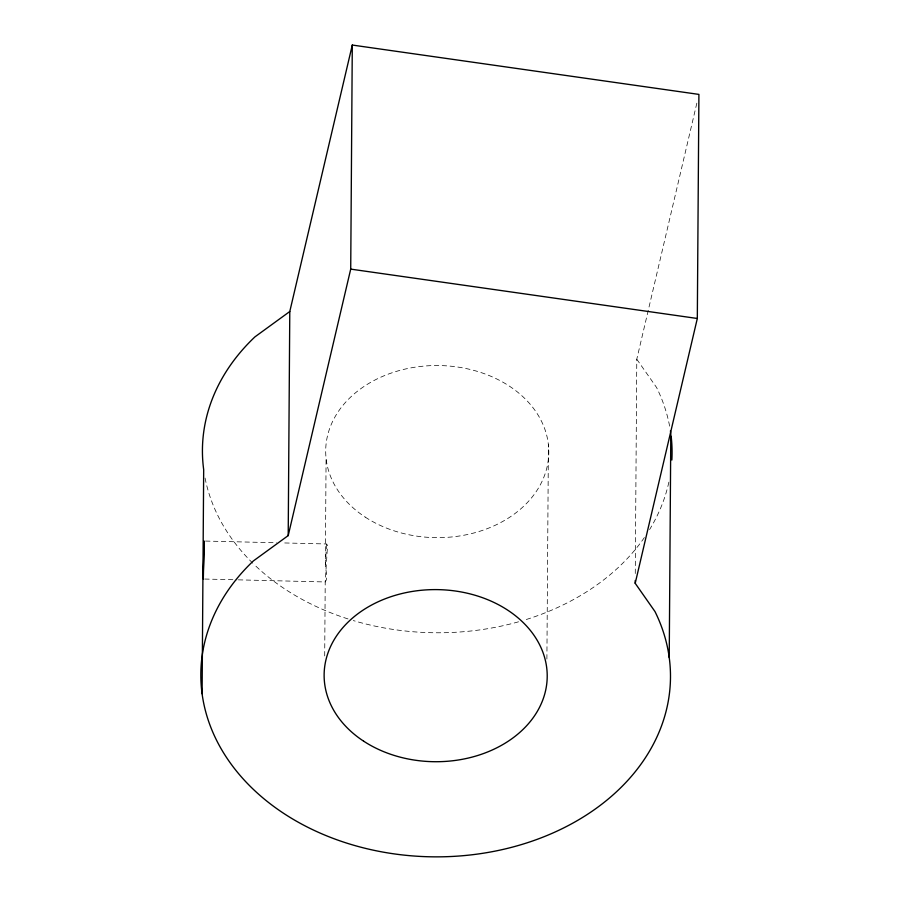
<?xml version="1.0" encoding="UTF-8"?>
<svg xmlns="http://www.w3.org/2000/svg" width="901" height="901" viewBox="0 0 901 901"><rect width="100%" height="100%" fill="white"/><g stroke="black" fill="none" stroke-linecap="round" stroke-linejoin="round"><path stroke-width="0.68" stroke-dasharray="4.5 3.38" d="M324.698 655.951L325.216 581.956L327.536 545.465L326.624 543.967L282.092 542.898M238.337 579.85L325.216 581.956C328.505 577.766 325.317 569.849 325.34 564.589L326.083 458.406M546.896 659.059L548.405 444.79M635.273 573.509L636.782 359.229L697.295 101.227M325.34 564.589L326.624 543.967M205.552 541.062L276.528 542.762M204.718 579.039L236.94 579.816M636.782 359.229L656.57 387.486A234.823 181.18 0.4 0 1 669.984 428.189M668.857 482.136A234.823 181.18 0.4 0 1 649.587 529.551M644.373 537.548A234.823 181.18 0.4 0 1 523.841 620.26M518.548 621.803A234.823 181.18 0.4 0 1 353.305 620.564M348 618.931A234.823 181.18 0.4 0 1 253.744 564.127M252.764 563.17A234.823 181.18 0.4 0 1 204.989 477.676M365.175 517.073A111.544 86.057 0.4 0 0 547.008 467.225A111.544 86.057 0.4 0 0 399.56 370.48A111.544 86.057 0.4 0 0 365.175 517.073"/><path stroke-width="1.35" d="M202.094 693.725L203.682 469.646A234.823 181.18 0.4 0 1 254.927 336.884L289.784 311.521L352.291 45.05L698.906 94.402L697.318 318.481L635.205 583.307L654.993 611.565A234.823 181.18 0.4 0 1 398.659 854.486A234.823 181.18 0.4 0 1 253.35 560.951L288.207 535.588L350.714 269.117L352.291 45.05M288.207 535.588L289.784 311.521M635.205 583.307L635.228 580.503M669.229 657.606L670.806 433.539A234.823 181.18 0.4 0 0 670.423 430.869M350.714 269.117L697.318 318.481M671.155 436.287A234.823 181.18 0.4 0 1 671.853 460.028M203.209 574.939L203.311 579.005L204.167 541.028L203.209 574.939M363.599 741.14A111.544 86.057 0.4 0 0 545.432 691.292A111.544 86.057 0.4 0 0 397.972 594.559A111.544 86.057 0.4 0 0 363.599 741.14"/></g></svg>
